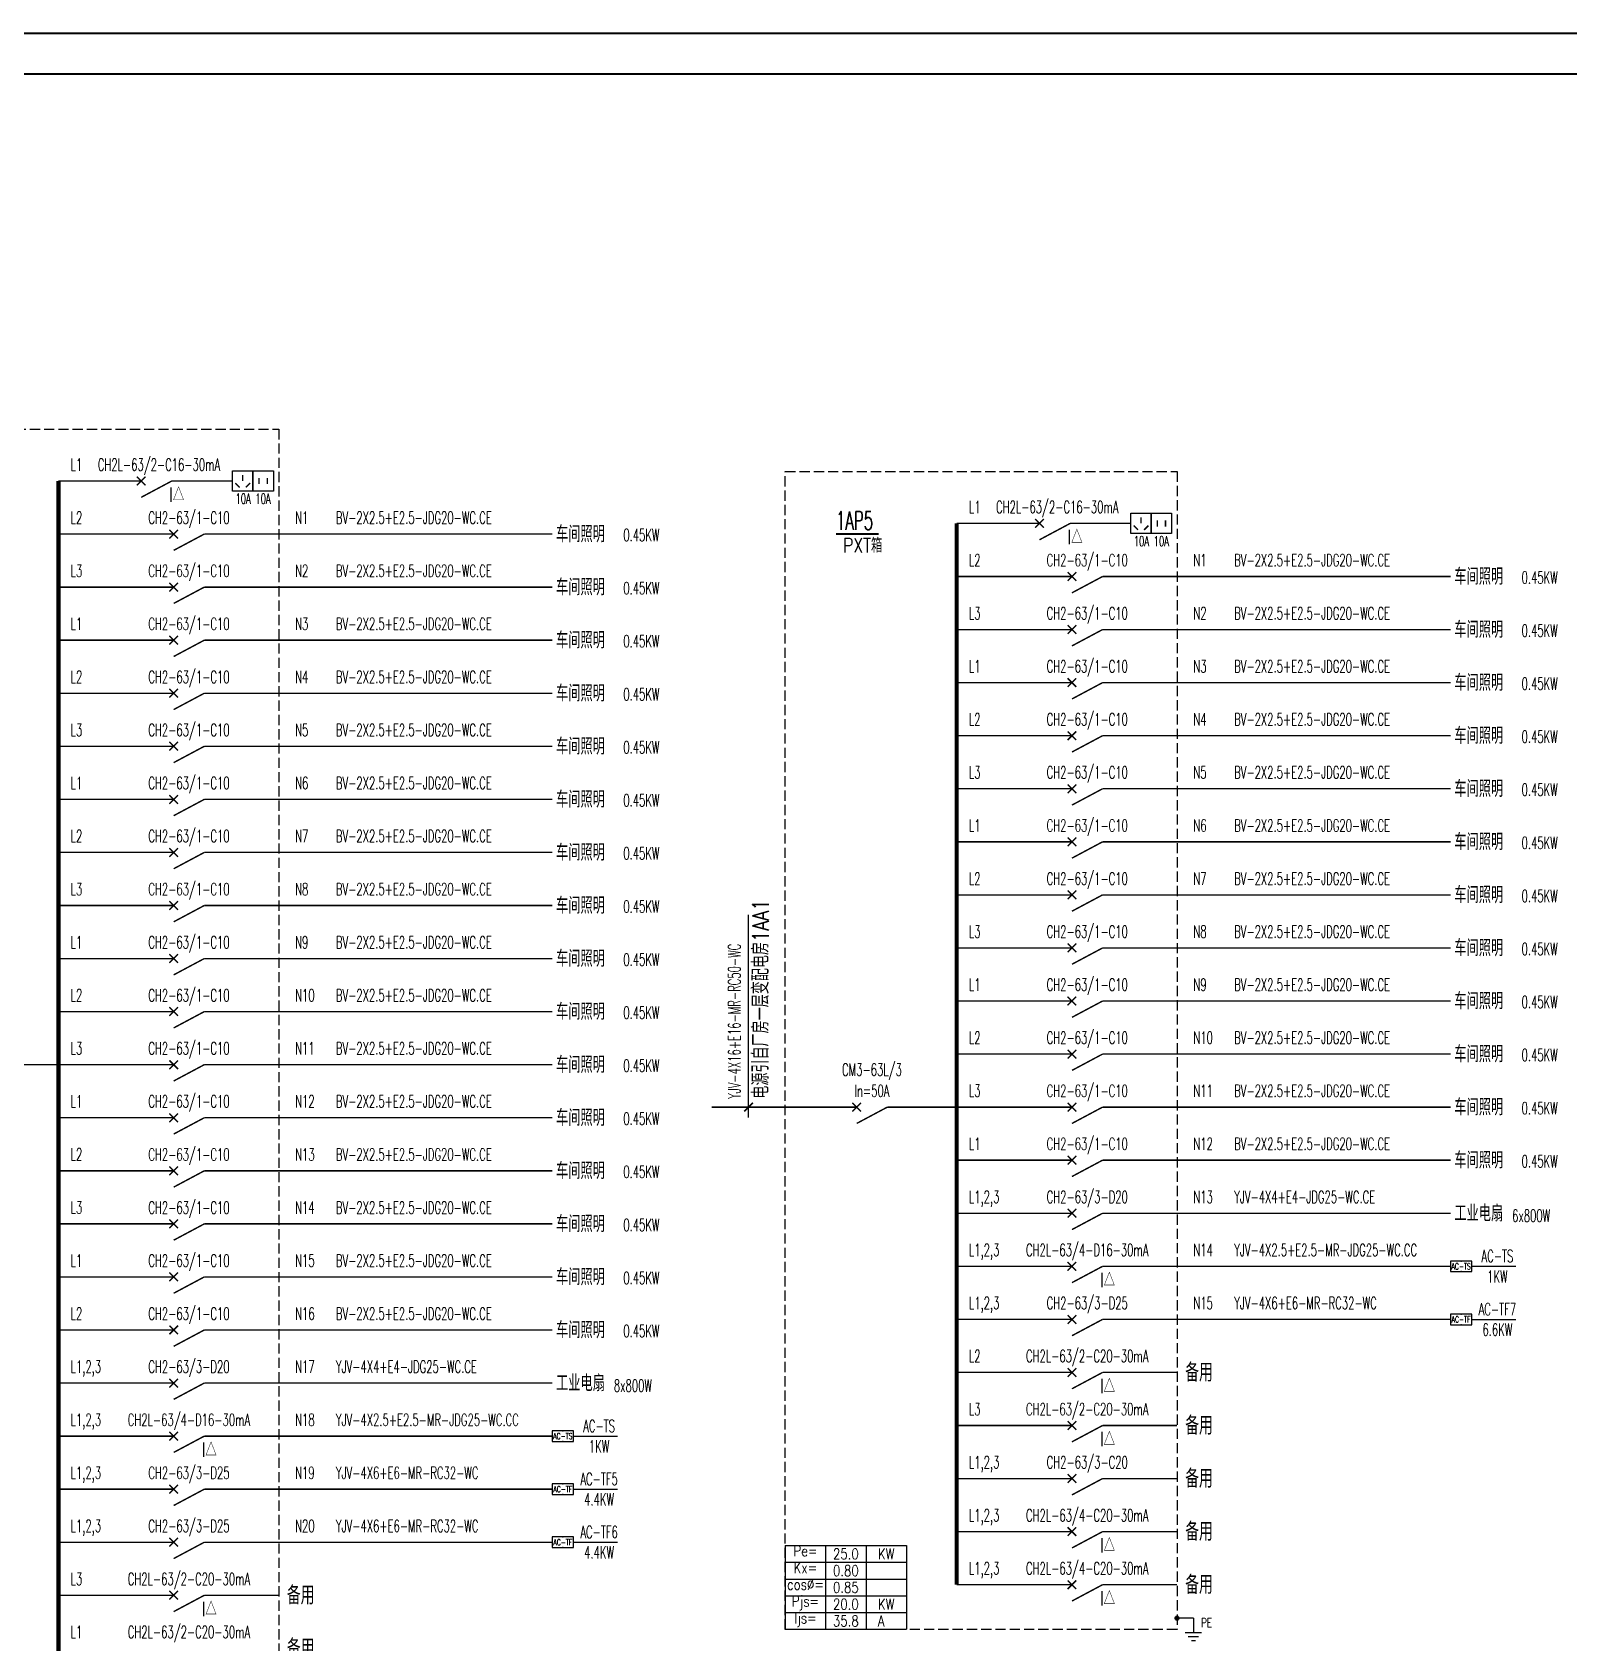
# Model space of a CAD drawing. Extents: x -1396510 to 1250330, y -1892470 to 1623980.
# Drawn here: x -642096 to -604447, y -1465163 to -1425705 of the extents above; entities that cross this region are included whole.
import ezdxf
from ezdxf.enums import TextEntityAlignment as Align

# ---------------------------------------------------------------- set-up
doc = ezdxf.new("R2010")
doc.units = 0
doc.header["$LTSCALE"] = 1000
doc.header["$MEASUREMENT"] = 0
doc.linetypes.add('DASH', pattern=[0.35, 0.25, -0.1])
doc.layers.get('Defpoints').update_dxf_attribs({"color": 210})
for name, color, linetype in [('0-cxFrame', 155, 'Continuous'), ('EQUIP-消防', 3, 'Continuous'), ('TEL_SYMB', 3, 'Continuous'), ('TEL_TEXT', 7, 'Continuous'), ('电气系统图', 7, 'Continuous')]:
    doc.layers.add(name, color=color, linetype=linetype)
doc.layers.add('0-cxText', color=131, linetype='Continuous', lineweight=25)
doc.styles.add('_TEL_DIM', font='SIMPLEX', dxfattribs={"width": 0.8, "height": 3.5, "bigfont": 'HZTXT'})
doc.styles.add('cx_tuming', font='simhei.ttf')
doc.styles.add('cx_tuqian1', font='')
doc.styles.add('黑体', font='simhei.ttf', dxfattribs={"height": 12})
doc.styles.get('cx_tuqian1').set_extended_font_data('SimSun')

# ---------------------------------------------------------------- blocks, each defined once
blk = doc.blocks.new('$equip$00001927')
for p, q in [((0.65, 0.65), (-0.65, 0.65)), ((-0.65, 0.65), (-0.65, 0)), ((-0.65, 0), (0.65, 0)), ((0.65, 0), (0.65, 0.65))]:
    blk.add_line(p, q)
for p in [(-0.65, 0.325), (0, 0.65), (0, 0), (0.65, 0.325)]:
    blk.add_point(p)
at = {"color": 7, "style": '_TEL_DIM'}
blk.add_attdef('$TEXT$', text='', height=0.34, dxfattribs=at).set_placement((0.006, 0.343), align=Align.MIDDLE_CENTER)
at = {"color": 7, "style": '_TEL_DIM', "flags": 1}
blk.add_attdef('A', text='', height=0.00002, dxfattribs=at).set_placement((0, 0), align=Align.MIDDLE_CENTER)
blk = doc.blocks.new('A$C6D655153')
at = {"layer": '电气系统图'}
h = blk.add_hatch(color=3, dxfattribs=at)
edge = h.paths.add_edge_path()
edge.add_arc((50, 550), 50, 0, 360)
at = {"layer": '电气系统图', "color": 3}
for p, q in [((450, 550), (50, 550)), ((250, 200), (650, 200)), ((325, 100), (575, 100)), ((400, 0), (500, 0))]:
    blk.add_line(p, q, dxfattribs=at)
blk.add_lwpolyline([(450, 550), (450, 200)], dxfattribs=at)
blk.add_circle((50, 550), 50, dxfattribs=at)
at = {"layer": '电气系统图', "color": 3, "style": '_TEL_DIM', "width": 0.7}
blk.add_attdef('PE', text='', height=220, dxfattribs=at).set_placement((707, 441), align=Align.MIDDLE_CENTER)
blk = doc.blocks.new('*T247')
at = {"layer": '电气系统图', "color": 0, "linetype": 'ByBlock', "lineweight": -2, "transparency": 16777216}
for p, q in [((0, 0), (2970, 0)), ((0, 0), (0, -2053)), ((990, 0), (990, -2053)), ((1980, 0), (1980, -2053)), ((2970, 0), (2970, -2053)), ((0, -411), (2970, -411)), ((0, -821), (2970, -821)), ((0, -1232), (2970, -1232)), ((0, -1643), (2970, -1643)), ((0, -2053), (2970, -2053))]:
    blk.add_line(p, q, dxfattribs=at)
at = {"layer": '电气系统图', "color": 0, "linetype": 'DASH', "transparency": 16777216, "width": 990, "rotation": 0, "style": '_TEL_DIM'}
for s, insert, char_height, attachment_point in [('Pe=', (495, 0), 264, 2), ('25.0', (1485, -205), 264, 5), ('  KW', (1980, -205), 264, 4), ('Kx=', (495, -411), 264, 2), ('0.80', (1485, -616), 264, 5), ('cos%%C=', (495, -821), 264, 2), ('0.85', (1485, -1027), 264, 5), ('Pjs=', (495, -1232), 264, 2), ('20.0', (1485, -1437), 264, 5), ('  KW', (1980, -1437), 264, 4), ('{\\H0.8571x;Ijs=} ', (495, -1643), 308, 2), ('35.8', (1485, -1848), 264, 5), ('  A', (1980, -1848), 264, 4)]:
    blk.add_mtext(s, dxfattribs=dict(at, insert=insert, char_height=char_height, attachment_point=attachment_point))
blk = doc.blocks.new('TK22.A1 L(Dragon)')
at = {"layer": '0-cxFrame', "color": 7, "const_width": 0.5}
blk.add_lwpolyline([(0, 0), (-841, 0), (-841, 594), (0, 594)], close=True, dxfattribs=at)
at = {"layer": '0-cxFrame', "const_width": 0.5}
blk.add_lwpolyline([(-80, 10), (-821, 10), (-821, 584), (-80, 584)], close=True, dxfattribs=at)
at = {"style": '黑体', "flags": 4}
blk.add_attdef('图幅', text='', height=3.3, dxfattribs=at).set_placement((-40, 3), align=Align.RIGHT)
at = {"layer": '0-cxText', "flags": 4}
for tag, height, style, p in [('建设单位', 3.5, 'cx_tuming', (-45, 240)), ('项目名称', 3.5, 'cx_tuming', (-45, 210)), ('子项名称', 3.5, 'cx_tuming', (-45, 180)), ('工程编号', 3.3, 'cx_tuqian1', (-35, 165)), ('图名1', 3.5, 'cx_tuming', (-45, 87)), ('图名2', 3.5, 'cx_tuming', (-45, 79)), ('图名3', 3.5, 'cx_tuming', (-45, 71)), ('出图日期', 3.3, 'cx_tuqian1', (-39, 60)), ('专业', 3.3, 'cx_tuqian1', (-55, 52)), ('图号', 3.3, 'cx_tuqian1', (-55, 44)), ('版次', 3.3, 'cx_tuqian1', (-20, 44))]:
    blk.add_attdef(tag, text='', height=height, dxfattribs=dict(at, style=style)).set_placement(p, align=Align.MIDDLE)
at = {"layer": 'Defpoints', "color": 6, "flags": 4}
for tag, height, style, p in [('tufu', 3.3, '黑体', (-12, 12)), ('dwfname', 4, 'cx_tuqian1', (-80, 3))]:
    blk.add_attdef(tag, text='', height=height, dxfattribs=dict(at, style=style)).set_placement(p, align=Align.RIGHT)

msp = doc.modelspace()

# ---------------------------------------------------------------- linework, layer by layer
at = {"layer": 'TEL_SYMB', "const_width": 52.5}
msp.add_lwpolyline([(-622404.7, -1437999.3), (-621353.6, -1437999.3)], dxfattribs=at)
at = {"layer": '电气系统图', "color": 1, "linetype": 'DASH'}
for p, q in [((-645655, -1435429.5), (-636055, -1435429.5)), ((-636055, -1435429.5), (-636055, -1468993.7)), ((-623645, -1436469.5), (-614045, -1436469.5)), ((-623645, -1464833.7), (-623645, -1436469.5)), ((-614045, -1436469.5), (-614045, -1464833.7)), ((-614045, -1464833.7), (-623645, -1464833.7))]:
    msp.add_line(p, q, dxfattribs=at)
at = {"layer": '电气系统图'}
for p, q in [((-624545, -1452290), (-624545, -1447328.1)), ((-606825, -1455940), (-605747.4, -1455940)), ((-606825, -1457240), (-605747.4, -1457240)), ((-628835, -1460100), (-627757.4, -1460100)), ((-628835, -1461400), (-627757.4, -1461400)), ((-628835, -1462700), (-627757.4, -1462700))]:
    msp.add_line(p, q, dxfattribs=at)
for points, const_width in [([(-641455, -1467900), (-641455, -1436700)], 105), ([(-639532.1, -1436806.1), (-639319.9, -1436593.9)], 35), ([(-639532.1, -1436593.9), (-639319.9, -1436806.1)], 35), ([(-636937.5, -1436550), (-636937.5, -1436700)], 35), ([(-636537.5, -1436625), (-636537.5, -1436775)], 35), ([(-636337.5, -1436625), (-636337.5, -1436775)], 35), ([(-641455, -1436700), (-639426, -1436700)], 35), ([(-638676, -1436700), (-639426, -1437100)], 35), ([(-638676, -1436700), (-637187.5, -1436700)], 35), ([(-637118.6, -1436752), (-637012.5, -1436858)], 35), ([(-636756.5, -1436752), (-636862.5, -1436858)], 35), ([(-619445, -1463740), (-619445, -1437740)], 105), ([(-619445, -1437740), (-617416, -1437740)], 35), ([(-617522.1, -1437846.1), (-617309.9, -1437633.9)], 35), ([(-617522.1, -1437633.9), (-617309.9, -1437846.1)], 35), ([(-616666, -1437740), (-617416, -1438140)], 35), ([(-616666, -1437740), (-615177.5, -1437740)], 35), ([(-615108.6, -1437792), (-615002.5, -1437898)], 35), ([(-614927.5, -1437590), (-614927.5, -1437740)], 35), ([(-614746.5, -1437792), (-614852.5, -1437898)], 35), ([(-614527.5, -1437665), (-614527.5, -1437815)], 35), ([(-614327.5, -1437665), (-614327.5, -1437815)], 35), ([(-641455, -1438000), (-638630, -1438000)], 35), ([(-638736.1, -1438106.1), (-638523.9, -1437893.9)], 35), ([(-638736.1, -1437893.9), (-638523.9, -1438106.1)], 35), ([(-637880, -1438000), (-638630, -1438400)], 35), ([(-637880, -1438000), (-629355, -1438000)], 35), ([(-619445, -1439040), (-616620, -1439040)], 35), ([(-616726.1, -1439146.1), (-616513.9, -1438933.9)], 35), ([(-616726.1, -1438933.9), (-616513.9, -1439146.1)], 35), ([(-615870, -1439040), (-616620, -1439440)], 35), ([(-615870, -1439040), (-607345, -1439040)], 35), ([(-641455, -1439300), (-638630, -1439300)], 35), ([(-638736.1, -1439406.1), (-638523.9, -1439193.9)], 35), ([(-638736.1, -1439193.9), (-638523.9, -1439406.1)], 35), ([(-637880, -1439300), (-638630, -1439700)], 35), ([(-637880, -1439300), (-629355, -1439300)], 35), ([(-616726.1, -1440446.1), (-616513.9, -1440233.9)], 35), ([(-616726.1, -1440233.9), (-616513.9, -1440446.1)], 35), ([(-641455, -1440600), (-638630, -1440600)], 35), ([(-638736.1, -1440706.1), (-638523.9, -1440493.9)], 35), ([(-638736.1, -1440493.9), (-638523.9, -1440706.1)], 35), ([(-637880, -1440600), (-638630, -1441000)], 35), ([(-637880, -1440600), (-629355, -1440600)], 35), ([(-619445, -1440340), (-616620, -1440340)], 35), ([(-615870, -1440340), (-616620, -1440740)], 35), ([(-615870, -1440340), (-607345, -1440340)], 35), ([(-638736.1, -1442006.1), (-638523.9, -1441793.9)], 35), ([(-638736.1, -1441793.9), (-638523.9, -1442006.1)], 35), ([(-619445, -1441640), (-616620, -1441640)], 35), ([(-616726.1, -1441746.1), (-616513.9, -1441533.9)], 35), ([(-616726.1, -1441533.9), (-616513.9, -1441746.1)], 35), ([(-615870, -1441640), (-616620, -1442040)], 35), ([(-615870, -1441640), (-607345, -1441640)], 35), ([(-641455, -1441900), (-638630, -1441900)], 35), ([(-637880, -1441900), (-638630, -1442300)], 35), ([(-637880, -1441900), (-629355, -1441900)], 35), ([(-619445, -1442940), (-616620, -1442940)], 35), ([(-616726.1, -1443046.1), (-616513.9, -1442833.9)], 35), ([(-616726.1, -1442833.9), (-616513.9, -1443046.1)], 35), ([(-615870, -1442940), (-616620, -1443340)], 35), ([(-615870, -1442940), (-607345, -1442940)], 35), ([(-641455, -1443200), (-638630, -1443200)], 35), ([(-638736.1, -1443306.1), (-638523.9, -1443093.9)], 35), ([(-638736.1, -1443093.9), (-638523.9, -1443306.1)], 35), ([(-637880, -1443200), (-638630, -1443600)], 35), ([(-637880, -1443200), (-629355, -1443200)], 35), ([(-616726.1, -1444346.1), (-616513.9, -1444133.9)], 35), ([(-616726.1, -1444133.9), (-616513.9, -1444346.1)], 35), ([(-641455, -1444500), (-638630, -1444500)], 35), ([(-638736.1, -1444606.1), (-638523.9, -1444393.9)], 35), ([(-638736.1, -1444393.9), (-638523.9, -1444606.1)], 35), ([(-637880, -1444500), (-638630, -1444900)], 35), ([(-637880, -1444500), (-629355, -1444500)], 35), ([(-619445, -1444240), (-616620, -1444240)], 35), ([(-615870, -1444240), (-616620, -1444640)], 35), ([(-615870, -1444240), (-607345, -1444240)], 35), ([(-638736.1, -1445906.1), (-638523.9, -1445693.9)], 35), ([(-638736.1, -1445693.9), (-638523.9, -1445906.1)], 35), ([(-619445, -1445540), (-616620, -1445540)], 35), ([(-616726.1, -1445646.1), (-616513.9, -1445433.9)], 35), ([(-616726.1, -1445433.9), (-616513.9, -1445646.1)], 35), ([(-615870, -1445540), (-616620, -1445940)], 35), ([(-615870, -1445540), (-607345, -1445540)], 35), ([(-641455, -1445800), (-638630, -1445800)], 35), ([(-637880, -1445800), (-638630, -1446200)], 35), ([(-637880, -1445800), (-629355, -1445800)], 35), ([(-619445, -1446840), (-616620, -1446840)], 35), ([(-616726.1, -1446946.1), (-616513.9, -1446733.9)], 35), ([(-616726.1, -1446733.9), (-616513.9, -1446946.1)], 35), ([(-615870, -1446840), (-616620, -1447240)], 35), ([(-615870, -1446840), (-607345, -1446840)], 35), ([(-641455, -1447100), (-638630, -1447100)], 35), ([(-638736.1, -1447206.1), (-638523.9, -1446993.9)], 35), ([(-638736.1, -1446993.9), (-638523.9, -1447206.1)], 35), ([(-637880, -1447100), (-638630, -1447500)], 35), ([(-637880, -1447100), (-629355, -1447100)], 35), ([(-616726.1, -1448246.1), (-616513.9, -1448033.9)], 35), ([(-616726.1, -1448033.9), (-616513.9, -1448246.1)], 35), ([(-641455, -1448400), (-638630, -1448400)], 35), ([(-638736.1, -1448506.1), (-638523.9, -1448293.9)], 35), ([(-638736.1, -1448293.9), (-638523.9, -1448506.1)], 35), ([(-637880, -1448400), (-638630, -1448800)], 35), ([(-637880, -1448400), (-629355, -1448400)], 35), ([(-619445, -1448140), (-616620, -1448140)], 35), ([(-615870, -1448140), (-616620, -1448540)], 35), ([(-615870, -1448140), (-607345, -1448140)], 35), ([(-641455, -1449700), (-638630, -1449700)], 35), ([(-638736.1, -1449806.1), (-638523.9, -1449593.9)], 35), ([(-638736.1, -1449593.9), (-638523.9, -1449806.1)], 35), ([(-637880, -1449700), (-638630, -1450100)], 35), ([(-637880, -1449700), (-629355, -1449700)], 35), ([(-619445, -1449440), (-616620, -1449440)], 35), ([(-616726.1, -1449546.1), (-616513.9, -1449333.9)], 35), ([(-616726.1, -1449333.9), (-616513.9, -1449546.1)], 35), ([(-615870, -1449440), (-616620, -1449840)], 35), ([(-615870, -1449440), (-607345, -1449440)], 35), ([(-638736.1, -1451106.1), (-638523.9, -1450893.9)], 35), ([(-638736.1, -1450893.9), (-638523.9, -1451106.1)], 35), ([(-619445, -1450740), (-616620, -1450740)], 35), ([(-616726.1, -1450846.1), (-616513.9, -1450633.9)], 35), ([(-616726.1, -1450633.9), (-616513.9, -1450846.1)], 35), ([(-615870, -1450740), (-616620, -1451140)], 35), ([(-615870, -1450740), (-607345, -1450740)], 35), ([(-641455, -1451000), (-643155, -1451000)], 35), ([(-641455, -1451000), (-638630, -1451000)], 35), ([(-637880, -1451000), (-638630, -1451400)], 35), ([(-637880, -1451000), (-629355, -1451000)], 35), ([(-625445, -1452040), (-621895, -1452040)], 35), ([(-624651.1, -1452146.1), (-624438.9, -1451933.9)], 35), ([(-622001.1, -1452146.1), (-621788.9, -1451933.9)], 35), ([(-622001.1, -1451933.9), (-621788.9, -1452146.1)], 35), ([(-621145, -1452040), (-621895, -1452440)], 35), ([(-619445, -1452040), (-621145, -1452040)], 35), ([(-619445, -1452040), (-616620, -1452040)], 35), ([(-616726.1, -1452146.1), (-616513.9, -1451933.9)], 35), ([(-616726.1, -1451933.9), (-616513.9, -1452146.1)], 35), ([(-615870, -1452040), (-616620, -1452440)], 35), ([(-615870, -1452040), (-607345, -1452040)], 35), ([(-641455, -1452300), (-638630, -1452300)], 35), ([(-638736.1, -1452406.1), (-638523.9, -1452193.9)], 35), ([(-638736.1, -1452193.9), (-638523.9, -1452406.1)], 35), ([(-637880, -1452300), (-638630, -1452700)], 35), ([(-637880, -1452300), (-629355, -1452300)], 35), ([(-616726.1, -1453446.1), (-616513.9, -1453233.9)], 35), ([(-616726.1, -1453233.9), (-616513.9, -1453446.1)], 35), ([(-641455, -1453600), (-638630, -1453600)], 35), ([(-638736.1, -1453706.1), (-638523.9, -1453493.9)], 35), ([(-638736.1, -1453493.9), (-638523.9, -1453706.1)], 35), ([(-637880, -1453600), (-638630, -1454000)], 35), ([(-637880, -1453600), (-629355, -1453600)], 35), ([(-619445, -1453340), (-616620, -1453340)], 35), ([(-615870, -1453340), (-616620, -1453740)], 35), ([(-615870, -1453340), (-607345, -1453340)], 35), ([(-638736.1, -1455006.1), (-638523.9, -1454793.9)], 35), ([(-638736.1, -1454793.9), (-638523.9, -1455006.1)], 35), ([(-619445, -1454640), (-616620, -1454640)], 35), ([(-616726.1, -1454746.1), (-616513.9, -1454533.9)], 35), ([(-616726.1, -1454533.9), (-616513.9, -1454746.1)], 35), ([(-615870, -1454640), (-616620, -1455040)], 35), ([(-615870, -1454640), (-607345, -1454640)], 35), ([(-641455, -1454900), (-638630, -1454900)], 35), ([(-637880, -1454900), (-638630, -1455300)], 35), ([(-637880, -1454900), (-629355, -1454900)], 35), ([(-619445, -1455940), (-616620, -1455940)], 35), ([(-616726.1, -1456046.1), (-616513.9, -1455833.9)], 35), ([(-616726.1, -1455833.9), (-616513.9, -1456046.1)], 35), ([(-615870, -1455940), (-616620, -1456340)], 35), ([(-615870, -1455940), (-607345, -1455940)], 35), ([(-641455, -1456200), (-638630, -1456200)], 35), ([(-638736.1, -1456306.1), (-638523.9, -1456093.9)], 35), ([(-638736.1, -1456093.9), (-638523.9, -1456306.1)], 35), ([(-637880, -1456200), (-638630, -1456600)], 35), ([(-637880, -1456200), (-629355, -1456200)], 35), ([(-616726.1, -1457346.1), (-616513.9, -1457133.9)], 35), ([(-616726.1, -1457133.9), (-616513.9, -1457346.1)], 35), ([(-641455, -1457500), (-638630, -1457500)], 35), ([(-638736.1, -1457606.1), (-638523.9, -1457393.9)], 35), ([(-638736.1, -1457393.9), (-638523.9, -1457606.1)], 35), ([(-637880, -1457500), (-638630, -1457900)], 35), ([(-637880, -1457500), (-629355, -1457500)], 35), ([(-619445, -1457240), (-616620, -1457240)], 35), ([(-615870, -1457240), (-616620, -1457640)], 35), ([(-615870, -1457240), (-607345, -1457240)], 35), ([(-638736.1, -1458906.1), (-638523.9, -1458693.9)], 35), ([(-638736.1, -1458693.9), (-638523.9, -1458906.1)], 35), ([(-619445, -1458540), (-616620, -1458540)], 35), ([(-616726.1, -1458646.1), (-616513.9, -1458433.9)], 35), ([(-616726.1, -1458433.9), (-616513.9, -1458646.1)], 35), ([(-615870, -1458540), (-616620, -1458940)], 35), ([(-615870, -1458540), (-614045, -1458540)], 35), ([(-641455, -1458800), (-638630, -1458800)], 35), ([(-637880, -1458800), (-638630, -1459200)], 35), ([(-637880, -1458800), (-629355, -1458800)], 35), ([(-619445, -1459840), (-616620, -1459840)], 35), ([(-616726.1, -1459946.1), (-616513.9, -1459733.9)], 35), ([(-616726.1, -1459733.9), (-616513.9, -1459946.1)], 35), ([(-615870, -1459840), (-616620, -1460240)], 35), ([(-615870, -1459840), (-614045, -1459840)], 35), ([(-641455, -1460100), (-638630, -1460100)], 35), ([(-638736.1, -1460206.1), (-638523.9, -1459993.9)], 35), ([(-638736.1, -1459993.9), (-638523.9, -1460206.1)], 35), ([(-637880, -1460100), (-638630, -1460500)], 35), ([(-637880, -1460100), (-629355, -1460100)], 35), ([(-619445, -1461140), (-616620, -1461140)], 35), ([(-616726.1, -1461246.1), (-616513.9, -1461033.9)], 35), ([(-616726.1, -1461033.9), (-616513.9, -1461246.1)], 35), ([(-615870, -1461140), (-616620, -1461540)], 35), ([(-615870, -1461140), (-614045, -1461140)], 35), ([(-641455, -1461400), (-638630, -1461400)], 35), ([(-638736.1, -1461506.1), (-638523.9, -1461293.9)], 35), ([(-638736.1, -1461293.9), (-638523.9, -1461506.1)], 35), ([(-637880, -1461400), (-638630, -1461800)], 35), ([(-637880, -1461400), (-629355, -1461400)], 35), ([(-616726.1, -1462546.1), (-616513.9, -1462333.9)], 35), ([(-616726.1, -1462333.9), (-616513.9, -1462546.1)], 35), ([(-641455, -1462700), (-638630, -1462700)], 35), ([(-638736.1, -1462806.1), (-638523.9, -1462593.9)], 35), ([(-638736.1, -1462593.9), (-638523.9, -1462806.1)], 35), ([(-637880, -1462700), (-638630, -1463100)], 35), ([(-637880, -1462700), (-629355, -1462700)], 35), ([(-619445, -1462440), (-616620, -1462440)], 35), ([(-615870, -1462440), (-616620, -1462840)], 35), ([(-615870, -1462440), (-614045, -1462440)], 35), ([(-638736.1, -1464106.1), (-638523.9, -1463893.9)], 35), ([(-638736.1, -1463893.9), (-638523.9, -1464106.1)], 35), ([(-619445, -1463740), (-616620, -1463740)], 35), ([(-616726.1, -1463846.1), (-616513.9, -1463633.9)], 35), ([(-616726.1, -1463633.9), (-616513.9, -1463846.1)], 35), ([(-615870, -1463740), (-616620, -1464140)], 35), ([(-615870, -1463740), (-614045, -1463740)], 35), ([(-641455, -1464000), (-638630, -1464000)], 35), ([(-637880, -1464000), (-638630, -1464400)], 35), ([(-637880, -1464000), (-636055, -1464000)], 35)]:
    msp.add_lwpolyline(points, dxfattribs=dict(at, const_width=const_width))
for points in [[(-637187.5, -1436450), (-636687.5, -1436450), (-636687.5, -1436950), (-637187.5, -1436950)], [(-636687.5, -1436450), (-636187.5, -1436450), (-636187.5, -1436950), (-636687.5, -1436950)], [(-615177.5, -1437490), (-614677.5, -1437490), (-614677.5, -1437990), (-615177.5, -1437990)], [(-614677.5, -1437490), (-614177.5, -1437490), (-614177.5, -1437990), (-614677.5, -1437990)]]:
    msp.add_lwpolyline(points, close=True, dxfattribs=at)
at = {"layer": '电气系统图', "color": 1, "linetype": 'DASH'}
msp.add_arc((-623635, -1463523.7), 10, 180.00005, 270, dxfattribs=at)

# ---------------------------------------------------------------- block references
msp.add_blockref('*T247', (-623645, -1462780.3))
at = {"layer": '0-cxFrame', "xscale": 100, "yscale": 100, "zscale": 100}
msp.add_blockref('TK22.A1 L(Dragon)', (-573510, -1485130), dxfattribs=at)
at = {"layer": 'EQUIP-消防'}
ref = msp.add_blockref('$equip$00001927', (-607085, -1456070), dxfattribs=dict(at, xscale=400, yscale=400, zscale=400))
ref.add_attrib('$TEXT$', 'AC-TS', dxfattribs={"layer": '0', "color": 7, "height": 150, "style": '_TEL_DIM', "width": 0.6}).set_placement((-607085, -1455940), align=Align.MIDDLE_CENTER)
ref = msp.add_blockref('$equip$00001927', (-607085, -1457370), dxfattribs=dict(at, xscale=400, yscale=400, zscale=400))
ref.add_attrib('$TEXT$', 'AC-TF', dxfattribs={"layer": '0', "color": 7, "height": 150, "style": '_TEL_DIM', "width": 0.6}).set_placement((-607085, -1457240), align=Align.MIDDLE_CENTER)
ref = msp.add_blockref('$equip$00001927', (-629095, -1460230), dxfattribs=dict(at, xscale=400, yscale=400, zscale=400))
ref.add_attrib('$TEXT$', 'AC-TS', dxfattribs={"layer": '0', "color": 7, "height": 150, "style": '_TEL_DIM', "width": 0.6}).set_placement((-629095, -1460100), align=Align.MIDDLE_CENTER)
ref = msp.add_blockref('$equip$00001927', (-629095, -1461530), dxfattribs=dict(at, xscale=400, yscale=400, zscale=400))
ref.add_attrib('$TEXT$', 'AC-TF', dxfattribs={"layer": '0', "color": 7, "height": 150, "style": '_TEL_DIM', "width": 0.6}).set_placement((-629095, -1461400), align=Align.MIDDLE_CENTER)
ref = msp.add_blockref('$equip$00001927', (-629095, -1462830), dxfattribs=dict(at, xscale=400, yscale=400, zscale=400))
ref.add_attrib('$TEXT$', 'AC-TF', dxfattribs={"layer": '0', "color": 7, "height": 150, "style": '_TEL_DIM', "width": 0.6}).set_placement((-629095, -1462700), align=Align.MIDDLE_CENTER)
at = {"layer": '电气系统图'}
ref = msp.add_blockref('A$C6D655153', (-614095, -1465110.1), dxfattribs=at)
ref.add_attrib('PE', 'PE', dxfattribs={"color": 3, "height": 220, "style": '_TEL_DIM', "width": 0.7}).set_placement((-613320.3, -1464669.5), align=Align.MIDDLE_CENTER)

# ---------------------------------------------------------------- texts
at = {"layer": 'TEL_SYMB', "color": 7, "style": '_TEL_DIM', "width": 0.6}
msp.add_text('1AP5', height=450, dxfattribs=at).set_placement((-622404.7, -1437894.3))
at = {"layer": 'TEL_TEXT', "style": '_TEL_DIM', "width": 0.8}
for s, p in [('I△', (-638746.1, -1437207.5)), ('PXT箱', (-622229.4, -1438453.4)), ('I△', (-616736.1, -1438247.5)), ('I△', (-615940.1, -1456447.5)), ('I△', (-615940.1, -1459047.5)), ('I△', (-637950.1, -1460607.5)), ('I△', (-615940.1, -1460347.5)), ('I△', (-615940, -1462947.5)), ('I△', (-615940, -1464247.5)), ('I△', (-637950.1, -1464507.5))]:
    msp.add_text(s, height=350, dxfattribs=at).set_placement(p)
at = {"layer": '电气系统图', "style": '_TEL_DIM'}
for s, height, width, p in [('L1', 300, 0.6, (-641155, -1436450)), ('L1', 300, 0.6, (-641155, -1436450)), ('10A', 250, 0.6, (-637114, -1437259)), ('10A', 250, 0.6, (-636627, -1437259)), ('L2', 300, 0.6, (-641155, -1437750)), ('N1', 300, 0.6, (-635655, -1437750)), ('BV-2X2.5+E2.5-JDG20-WC.CE', 300, 0.6, (-634655, -1437750)), ('L1', 300, 0.6, (-619145, -1437490)), ('L1', 300, 0.6, (-619145, -1437490)), ('车间照明', 400, 0.75, (-629263, -1438200)), ('0.45KW', 300, 0.6, (-627612.6, -1438175)), ('10A', 250, 0.6, (-615104, -1438299)), ('10A', 250, 0.6, (-614617, -1438299)), ('L2', 300, 0.6, (-619145, -1438790)), ('N1', 300, 0.6, (-613645, -1438790)), ('BV-2X2.5+E2.5-JDG20-WC.CE', 300, 0.6, (-612645, -1438790)), ('L3', 300, 0.6, (-641155, -1439050)), ('N2', 300, 0.6, (-635655, -1439050)), ('BV-2X2.5+E2.5-JDG20-WC.CE', 300, 0.6, (-634655, -1439050)), ('车间照明', 400, 0.75, (-607253, -1439240)), ('0.45KW', 300, 0.6, (-605602.6, -1439215)), ('车间照明', 400, 0.75, (-629263, -1439500)), ('0.45KW', 300, 0.6, (-627612.6, -1439475)), ('L3', 300, 0.6, (-619145, -1440090)), ('N2', 300, 0.6, (-613645, -1440090)), ('BV-2X2.5+E2.5-JDG20-WC.CE', 300, 0.6, (-612645, -1440090)), ('L1', 300, 0.6, (-641155, -1440350)), ('N3', 300, 0.6, (-635655, -1440350)), ('BV-2X2.5+E2.5-JDG20-WC.CE', 300, 0.6, (-634655, -1440350)), ('车间照明', 400, 0.75, (-607253, -1440540)), ('0.45KW', 300, 0.6, (-605602.6, -1440515)), ('车间照明', 400, 0.75, (-629263, -1440800)), ('0.45KW', 300, 0.6, (-627612.6, -1440775)), ('L2', 300, 0.6, (-641155, -1441650)), ('N4', 300, 0.6, (-635655, -1441650)), ('BV-2X2.5+E2.5-JDG20-WC.CE', 300, 0.6, (-634655, -1441650)), ('L1', 300, 0.6, (-619145, -1441390)), ('N3', 300, 0.6, (-613645, -1441390)), ('BV-2X2.5+E2.5-JDG20-WC.CE', 300, 0.6, (-612645, -1441390)), ('车间照明', 400, 0.75, (-607253, -1441840)), ('车间照明', 400, 0.75, (-629263, -1442100)), ('0.45KW', 300, 0.6, (-627612.6, -1442075)), ('0.45KW', 300, 0.6, (-605602.6, -1441815)), ('L2', 300, 0.6, (-619145, -1442690)), ('N4', 300, 0.6, (-613645, -1442690)), ('BV-2X2.5+E2.5-JDG20-WC.CE', 300, 0.6, (-612645, -1442690)), ('L3', 300, 0.6, (-641155, -1442950)), ('N5', 300, 0.6, (-635655, -1442950)), ('BV-2X2.5+E2.5-JDG20-WC.CE', 300, 0.6, (-634655, -1442950)), ('车间照明', 400, 0.75, (-629263, -1443400)), ('车间照明', 400, 0.75, (-607253, -1443140)), ('0.45KW', 300, 0.6, (-605602.6, -1443115)), ('0.45KW', 300, 0.6, (-627612.6, -1443375)), ('L3', 300, 0.6, (-619145, -1443990)), ('N5', 300, 0.6, (-613645, -1443990)), ('BV-2X2.5+E2.5-JDG20-WC.CE', 300, 0.6, (-612645, -1443990)), ('L1', 300, 0.6, (-641155, -1444250)), ('N6', 300, 0.6, (-635655, -1444250)), ('BV-2X2.5+E2.5-JDG20-WC.CE', 300, 0.6, (-634655, -1444250)), ('车间照明', 400, 0.75, (-607253, -1444440)), ('0.45KW', 300, 0.6, (-605602.6, -1444415)), ('车间照明', 400, 0.75, (-629263, -1444700)), ('0.45KW', 300, 0.6, (-627612.6, -1444675)), ('L2', 300, 0.6, (-641155, -1445550)), ('N7', 300, 0.6, (-635655, -1445550)), ('BV-2X2.5+E2.5-JDG20-WC.CE', 300, 0.6, (-634655, -1445550)), ('L1', 300, 0.6, (-619145, -1445290)), ('N6', 300, 0.6, (-613645, -1445290)), ('BV-2X2.5+E2.5-JDG20-WC.CE', 300, 0.6, (-612645, -1445290)), ('车间照明', 400, 0.75, (-607253, -1445740)), ('车间照明', 400, 0.75, (-629263, -1446000)), ('0.45KW', 300, 0.6, (-627612.6, -1445975)), ('0.45KW', 300, 0.6, (-605602.6, -1445715)), ('L2', 300, 0.6, (-619145, -1446590)), ('N7', 300, 0.6, (-613645, -1446590)), ('BV-2X2.5+E2.5-JDG20-WC.CE', 300, 0.6, (-612645, -1446590)), ('L3', 300, 0.6, (-641155, -1446850)), ('N8', 300, 0.6, (-635655, -1446850)), ('BV-2X2.5+E2.5-JDG20-WC.CE', 300, 0.6, (-634655, -1446850)), ('车间照明', 400, 0.75, (-629263, -1447300)), ('车间照明', 400, 0.75, (-607253, -1447040)), ('0.45KW', 300, 0.6, (-605602.6, -1447015)), ('0.45KW', 300, 0.6, (-627612.6, -1447275)), ('L3', 300, 0.6, (-619145, -1447890)), ('N8', 300, 0.6, (-613645, -1447890)), ('BV-2X2.5+E2.5-JDG20-WC.CE', 300, 0.6, (-612645, -1447890)), ('L1', 300, 0.6, (-641155, -1448150)), ('N9', 300, 0.6, (-635655, -1448150)), ('BV-2X2.5+E2.5-JDG20-WC.CE', 300, 0.6, (-634655, -1448150)), ('车间照明', 400, 0.75, (-607253, -1448340)), ('0.45KW', 300, 0.6, (-605602.6, -1448315)), ('车间照明', 400, 0.75, (-629263, -1448600)), ('0.45KW', 300, 0.6, (-627612.6, -1448575)), ('L1', 300, 0.6, (-619145, -1449190)), ('N9', 300, 0.6, (-613645, -1449190)), ('BV-2X2.5+E2.5-JDG20-WC.CE', 300, 0.6, (-612645, -1449190)), ('L2', 300, 0.6, (-641155, -1449449.2)), ('N10', 300, 0.6, (-635655, -1449450)), ('BV-2X2.5+E2.5-JDG20-WC.CE', 300, 0.6, (-634655, -1449450)), ('车间照明', 400, 0.75, (-607253, -1449640)), ('车间照明', 400, 0.75, (-629263, -1449900)), ('0.45KW', 300, 0.6, (-627612.6, -1449875)), ('0.45KW', 300, 0.6, (-605602.6, -1449615)), ('L3', 300, 0.6, (-641155, -1450749.2)), ('N11', 300, 0.6, (-635655, -1450750)), ('BV-2X2.5+E2.5-JDG20-WC.CE', 300, 0.6, (-634655, -1450750)), ('L2', 300, 0.6, (-619145, -1450489.2)), ('N10', 300, 0.6, (-613645, -1450490)), ('BV-2X2.5+E2.5-JDG20-WC.CE', 300, 0.6, (-612645, -1450490)), ('车间照明', 400, 0.75, (-629263, -1451200)), ('0.45KW', 300, 0.6, (-627612.6, -1451175)), ('车间照明', 400, 0.75, (-607253, -1450940)), ('0.45KW', 300, 0.6, (-605602.6, -1450915)), ('L3', 300, 0.6, (-619145, -1451789.2)), ('N11', 300, 0.6, (-613645, -1451790)), ('BV-2X2.5+E2.5-JDG20-WC.CE', 300, 0.6, (-612645, -1451790)), ('L1', 300, 0.6, (-641155, -1452049.2)), ('N12', 300, 0.6, (-635655, -1452050)), ('BV-2X2.5+E2.5-JDG20-WC.CE', 300, 0.6, (-634655, -1452050)), ('车间照明', 400, 0.75, (-629263, -1452500)), ('车间照明', 400, 0.75, (-607253, -1452240)), ('0.45KW', 300, 0.6, (-605602.6, -1452215)), ('0.45KW', 300, 0.6, (-627612.6, -1452475)), ('L1', 300, 0.6, (-619145, -1453090)), ('N12', 300, 0.6, (-613645, -1453090)), ('BV-2X2.5+E2.5-JDG20-WC.CE', 300, 0.6, (-612645, -1453090)), ('L2', 300, 0.6, (-641155, -1453349.2)), ('N13', 300, 0.6, (-635655, -1453350)), ('BV-2X2.5+E2.5-JDG20-WC.CE', 300, 0.6, (-634655, -1453350)), ('车间照明', 400, 0.75, (-607253, -1453540)), ('0.45KW', 300, 0.6, (-605602.6, -1453515)), ('车间照明', 400, 0.75, (-629263, -1453800)), ('0.45KW', 300, 0.6, (-627612.6, -1453775)), ('L3', 300, 0.6, (-641155, -1454649.2)), ('N14', 300, 0.6, (-635655, -1454650)), ('BV-2X2.5+E2.5-JDG20-WC.CE', 300, 0.6, (-634655, -1454650)), ('L1,2,3', 300, 0.6, (-619145, -1454390)), ('N13', 300, 0.6, (-613645, -1454390)), ('YJV-4X4+E4-JDG25-WC.CE', 300, 0.6, (-612645, -1454390)), ('工业电扇', 400, 0.75, (-607253, -1454840)), ('车间照明', 400, 0.75, (-629263, -1455100)), ('0.45KW', 300, 0.6, (-627612.6, -1455075)), ('L1,2,3', 300, 0.6, (-619145, -1455690)), ('N14', 300, 0.6, (-613645, -1455690)), ('YJV-4X2.5+E2.5-MR-JDG25-WC.CC', 300, 0.6, (-612645, -1455690)), ('L1', 300, 0.6, (-641155, -1455949.2)), ('N15', 300, 0.6, (-635655, -1455950)), ('BV-2X2.5+E2.5-JDG20-WC.CE', 300, 0.6, (-634655, -1455950)), ('车间照明', 400, 0.75, (-629263, -1456400)), ('0.45KW', 300, 0.6, (-627612.6, -1456375)), ('L1,2,3', 300, 0.6, (-619145, -1456990)), ('N15', 300, 0.6, (-613645, -1456990)), ('YJV-4X6+E6-MR-RC32-WC', 300, 0.6, (-612645, -1456990)), ('L2', 300, 0.6, (-641155, -1457249.2)), ('N16', 300, 0.6, (-635655, -1457250)), ('BV-2X2.5+E2.5-JDG20-WC.CE', 300, 0.6, (-634655, -1457250)), ('车间照明', 400, 0.75, (-629263, -1457700)), ('0.45KW', 300, 0.6, (-627612.6, -1457675)), ('L1,2,3', 300, 0.6, (-641155, -1458550)), ('N17', 300, 0.6, (-635655, -1458550)), ('YJV-4X4+E4-JDG25-WC.CE', 300, 0.6, (-634655, -1458550)), ('L2', 300, 0.6, (-619145, -1458289.2)), ('备用', 450, 0.75, (-613845, -1458765)), ('工业电扇', 400, 0.75, (-629263, -1459000)), ('L1,2,3', 300, 0.6, (-641155, -1459850)), ('N18', 300, 0.6, (-635655, -1459850)), ('YJV-4X2.5+E2.5-MR-JDG25-WC.CC', 300, 0.6, (-634655, -1459850)), ('L3', 300, 0.6, (-619145, -1459589.2)), ('备用', 450, 0.75, (-613845, -1460065)), ('L1,2,3', 300, 0.6, (-619145, -1460890)), ('L1,2,3', 300, 0.6, (-641155, -1461150)), ('N19', 300, 0.6, (-635655, -1461150)), ('YJV-4X6+E6-MR-RC32-WC', 300, 0.6, (-634655, -1461150)), ('备用', 450, 0.75, (-613845, -1461365)), ('L1,2,3', 300, 0.6, (-619145, -1462190)), ('L1,2,3', 300, 0.6, (-641155, -1462450)), ('N20', 300, 0.6, (-635655, -1462450)), ('YJV-4X6+E6-MR-RC32-WC', 300, 0.6, (-634655, -1462450)), ('备用', 450, 0.75, (-613845, -1462665)), ('L3', 300, 0.6, (-641155, -1463749.2)), ('L1,2,3', 300, 0.6, (-619145, -1463490)), ('备用', 450, 0.75, (-613845, -1463965)), ('备用', 450, 0.75, (-635855, -1464225)), ('L1', 300, 0.6, (-641155, -1465049.2)), ('备用', 450, 0.75, (-635855, -1465525))]:
    msp.add_text(s, height=height, dxfattribs=dict(at, width=width)).set_placement(p)
at = {"layer": '电气系统图', "style": '_TEL_DIM', "width": 0.6}
for s, p in [('CH2L-63/2-C16-30mA', (-638989.5, -1436450)), ('CH2-63/1-C10', (-638255, -1437750)), ('CH2L-63/2-C16-30mA', (-616979.5, -1437490)), ('CH2-63/1-C10', (-616245, -1438790)), ('CH2-63/1-C10', (-638255, -1439050)), ('CH2-63/1-C10', (-616245, -1440090)), ('CH2-63/1-C10', (-638255, -1440350)), ('CH2-63/1-C10', (-638255, -1441650)), ('CH2-63/1-C10', (-616245, -1441390)), ('CH2-63/1-C10', (-616245, -1442690)), ('CH2-63/1-C10', (-638255, -1442950)), ('CH2-63/1-C10', (-616245, -1443990)), ('CH2-63/1-C10', (-638255, -1444250)), ('CH2-63/1-C10', (-616245, -1445290)), ('CH2-63/1-C10', (-638255, -1445550)), ('CH2-63/1-C10', (-638255, -1446850)), ('CH2-63/1-C10', (-616245, -1446590)), ('CH2-63/1-C10', (-616245, -1447890)), ('CH2-63/1-C10', (-638255, -1448150)), ('CH2-63/1-C10', (-616245, -1449190)), ('CH2-63/1-C10', (-638255, -1449450)), ('CH2-63/1-C10', (-638255, -1450750)), ('CH2-63/1-C10', (-616245, -1450490)), ('CM3-63L/3', (-621520, -1451272.7)), ('In=50A', (-621520, -1451790)), ('CH2-63/1-C10', (-616245, -1451790)), ('CH2-63/1-C10', (-638255, -1452050)), ('CH2-63/1-C10', (-616245, -1453090)), ('CH2-63/1-C10', (-638255, -1453350)), ('CH2-63/3-D20', (-616245, -1454390)), ('CH2-63/1-C10', (-638255, -1454650)), ('6x800W', (-605368.4, -1454851.3)), ('CH2-63/1-C10', (-638255, -1455950)), ('CH2L-63/4-D16-30mA', (-616245, -1455690)), ('AC-TS', (-606196.3, -1455840)), ('1KW', (-606196.3, -1456340)), ('CH2-63/3-D25', (-616245, -1456990)), ('CH2-63/1-C10', (-638255, -1457250)), ('AC-TF7', (-606196.3, -1457140)), ('6.6KW', (-606196.3, -1457640)), ('CH2L-63/2-C20-30mA', (-616245, -1458290)), ('CH2-63/3-D20', (-638255, -1458550)), ('8x800W', (-627378.4, -1459011.3)), ('CH2L-63/4-D16-30mA', (-638255, -1459850)), ('CH2L-63/2-C20-30mA', (-616245, -1459590)), ('AC-TS', (-628206.3, -1460000)), ('1KW', (-628206.3, -1460500)), ('CH2-63/3-C20', (-616245, -1460890)), ('CH2-63/3-D25', (-638255, -1461150)), ('AC-TF5', (-628206.3, -1461300)), ('4.4KW', (-628206.3, -1461800)), ('CH2L-63/4-C20-30mA', (-616244.9, -1462190)), ('CH2-63/3-D25', (-638255, -1462450)), ('AC-TF6', (-628206.3, -1462600)), ('4.4KW', (-628206.3, -1463100)), ('CH2L-63/2-C20-30mA', (-638255, -1463750)), ('CH2L-63/4-C20-30mA', (-616244.9, -1463490)), ('CH2L-63/2-C20-30mA', (-638255, -1465050))]:
    msp.add_text(s, height=300, dxfattribs=at).set_placement(p, align=Align.CENTER)
at = {"layer": '电气系统图', "style": '_TEL_DIM'}
for s, height, width, p in [('电源引自厂房一层变配电房1AA1', 400, 0.8, (-624050.7, -1451834.1)), ('YJV-4X16+E16-MR-RC50-WC', 300, 0.6, (-624745, -1451840))]:
    msp.add_text(s, height=height, rotation=90, dxfattribs=dict(at, width=width)).set_placement(p)

doc.saveas('drawing.dxf')
